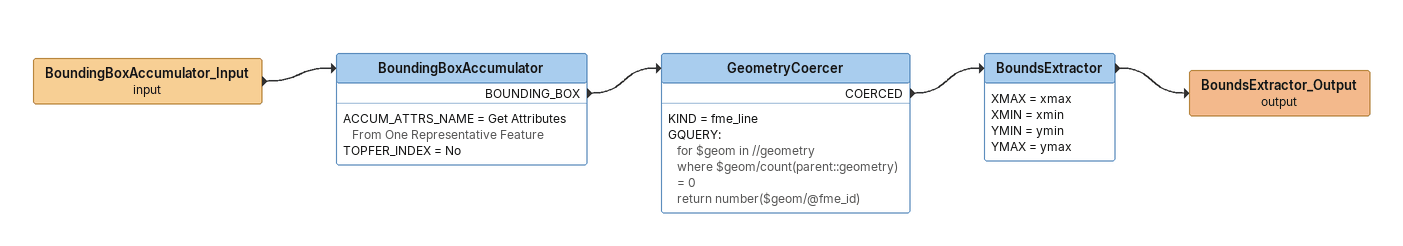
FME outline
BoundingBoxAccumulator_Input (input)
    -> BoundingBoxAccumulator
BoundingBoxAccumulator
    ACCUM_ATTRS_NAME = Get Attributes From One Representative Feature
    TOPFER_INDEX = No
    BOUNDING_BOX -> GeometryCoercer
GeometryCoercer
    KIND = fme_line
    GQUERY:
      for $geom in //geometry
      where $geom/count(parent::geometry) = 0
      return number($geom/@fme_id)
    COERCED -> BoundsExtractor
BoundsExtractor
    XMAX = xmax
    XMIN = xmin
    YMIN = ymin
    YMAX = ymax
    -> BoundsExtractor_Output (output)
BoundsExtractor_Output (output)
